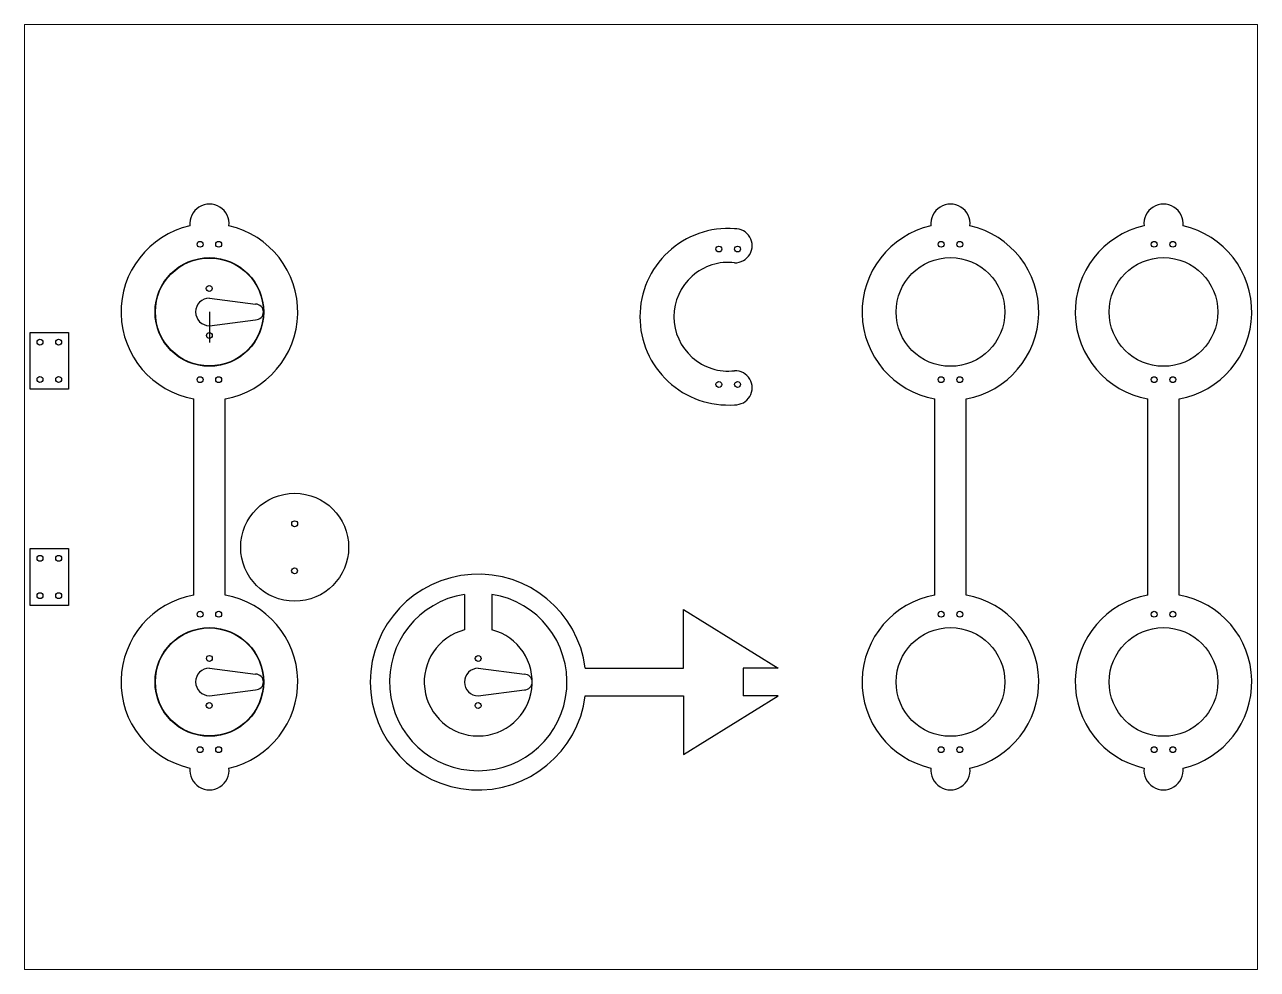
# Paper-space layout 'Layout1' of a CAD drawing. Header units: millimetres. Extents: x 1.05 to 9.44, y 0.8 to 7.24.
# The model-space entities are those that its viewports show. They can reach past a viewport. Long polylines and large blocks are cut down to what shows.
import ezdxf

# ---------------------------------------------------------------- set-up
doc = ezdxf.new("R2010")
doc.units = ezdxf.units.MM
doc.header["$MEASUREMENT"] = 0

msp = doc.modelspace()

# ---------------------------------------------------------------- linework, layer by layer
for p, q in [((0, 195.57), (23.5, 192.57)), ((0, 188.57), (0, 173.07)), ((0, 181.57), (23.5, 184.57)), ((-8, 44.28), (-8, 144.28)), ((8, 44.28), (8, 144.28)), ((369.49, 44.28), (369.49, 144.28)), ((385.49, 44.28), (385.49, 144.28)), ((478.02, 44.28), (478.02, 144.28)), ((494.02, 44.28), (494.02, 144.28)), ((129.95, 44.61), (129.95, 26.55)), ((143.95, 44.61), (143.95, 26.55)), ((241.5, 6.96), (241.5, 36.96)), ((241.5, 36.96), (289.74, 6.96)), ((0, 7), (23.5, 4)), ((136.95, 6.96), (160.45, 3.96)), ((191.5, 6.96), (241.5, 6.96)), ((289.74, 6.96), (271.91, 6.96)), ((271.91, 6.96), (271.91, -7.04)), ((0, -7), (23.5, -4)), ((136.95, -7.04), (160.45, -4.04)), ((191.5, -7.04), (241.5, -7.04)), ((241.5, -7.04), (241.5, -37.04)), ((241.5, -37.04), (289.74, -7.04)), ((289.74, -7.04), (271.91, -7.04))]:
    msp.add_line(p, q)
for points in [[(-91.29, 178.18), (-71.79, 178.18), (-71.79, 149.18), (-91.29, 149.18)], [(-91.29, 68), (-71.79, 68), (-71.79, 39), (-91.29, 39)]]:
    msp.add_lwpolyline(points, close=True)
for centre, radius in [((-4.75, 223.07), 1.5), ((4.75, 223.07), 1.5), ((259.55, 220.64), 1.5), ((269.05, 220.64), 1.5), ((372.74, 223.07), 1.5), ((382.24, 223.07), 1.5), ((481.27, 223.07), 1.5), ((490.77, 223.07), 1.5), ((0, 188.57), 27.7), ((0, 188.57), 27.5), ((377.49, 188.57), 27.7), ((486.02, 188.57), 27.7), ((-0.06, 200.57), 1.5), ((0, 176.57), 1.5), ((-86.29, 173.18), 1.5), ((-76.79, 173.18), 1.5), ((-86.29, 154.18), 1.5), ((-76.79, 154.18), 1.5), ((-4.75, 154.07), 1.5), ((4.75, 154.07), 1.5), ((259.55, 151.64), 1.5), ((269.05, 151.64), 1.5), ((372.74, 154.07), 1.5), ((382.24, 154.07), 1.5), ((481.27, 154.07), 1.5), ((490.77, 154.07), 1.5), ((43.44, 68.64), 27.5), ((43.44, 80.64), 1.5), ((-86.29, 63), 1.5), ((-76.79, 63), 1.5), ((43.39, 56.64), 1.5), ((-86.29, 44), 1.5), ((-76.79, 44), 1.5), ((-4.75, 34.5), 1.5), ((4.75, 34.5), 1.5), ((372.74, 34.5), 1.5), ((382.24, 34.5), 1.5), ((481.27, 34.5), 1.5), ((490.77, 34.5), 1.5), ((0, 0), 27.7), ((0, 0), 27.5), ((377.49, 0), 27.7), ((486.02, 0), 27.7), ((0, 12), 1.5), ((136.95, 11.96), 1.5), ((-0.06, -12), 1.5), ((136.89, -12.04), 1.5), ((-4.75, -34.5), 1.5), ((4.75, -34.5), 1.5), ((372.74, -34.5), 1.5), ((382.24, -34.5), 1.5), ((481.27, -34.5), 1.5), ((490.77, -34.5), 1.5)]:
    msp.add_circle(centre, radius)
for centre, radius, start, end in [((0, 233.57), 10, 353.62063, 186.37937), ((377.49, 233.57), 10, 353.62063, 186.37937), ((486.02, 233.57), 10, 353.62063, 186.37937), ((0, 188.57), 45, 102.83959, 259.75965), ((0, 188.57), 45, 280.24035, 77.24126), ((377.49, 188.57), 45, 102.83959, 259.75965), ((377.49, 188.57), 45, 280.24035, 77.24126), ((486.02, 188.57), 45, 102.83959, 259.75965), ((486.02, 188.57), 45, 280.24035, 77.24126), ((264.3, 186.14), 45, 85.85837, 180), ((267.82, 222.34), 8.69, 268.20195, 91.79805), ((264.32, 186.14), 27.7, 83.30797, 180), ((0, 188.57), 7, 90, 270), ((23.5, 188.57), 4, 270, 90), ((264.3, 186.14), 45, 180, 274.14163), ((264.32, 186.14), 27.7, 180, 276.69203), ((267.82, 149.95), 8.69, 268.20195, 91.79805), ((136.95, -0.04), 55, 7.31202, 352.68798), ((0, 0), 45, 100.24035, 257.16041), ((0, 0), 45, 282.75874, 79.75965), ((136.95, -0.04), 45.2, 98.9091, 81.0909), ((377.49, 0), 45, 100.24035, 257.16041), ((377.49, 0), 45, 282.75874, 79.75965), ((486.02, 0), 45, 100.24035, 257.16041), ((486.02, 0), 45, 282.75874, 79.75965), ((136.95, -0.04), 27.5, 104.74665, 75.25335), ((0, 0), 7, 90, 270), ((136.95, -0.04), 7, 90, 270), ((23.5, 0), 4, 270, 90), ((160.45, -0.04), 4, 270, 90), ((0, -45), 10, 173.62063, 6.37937), ((377.49, -45), 10, 173.62063, 6.37937), ((486.02, -45), 10, 173.62063, 6.37937)]:
    msp.add_arc(centre, radius, start, end)

psp = doc.layouts.get("Layout1")

# ---------------------------------------------------------------- viewports
at = {"layer": '0'}
psp.add_viewport(center=(5.2417, 4.0194), size=(8.3867, 6.431111), view_center_point=(219.8628, 94.2629), view_height=481.502861, dxfattribs=at)

doc.saveas('drawing.dxf')
